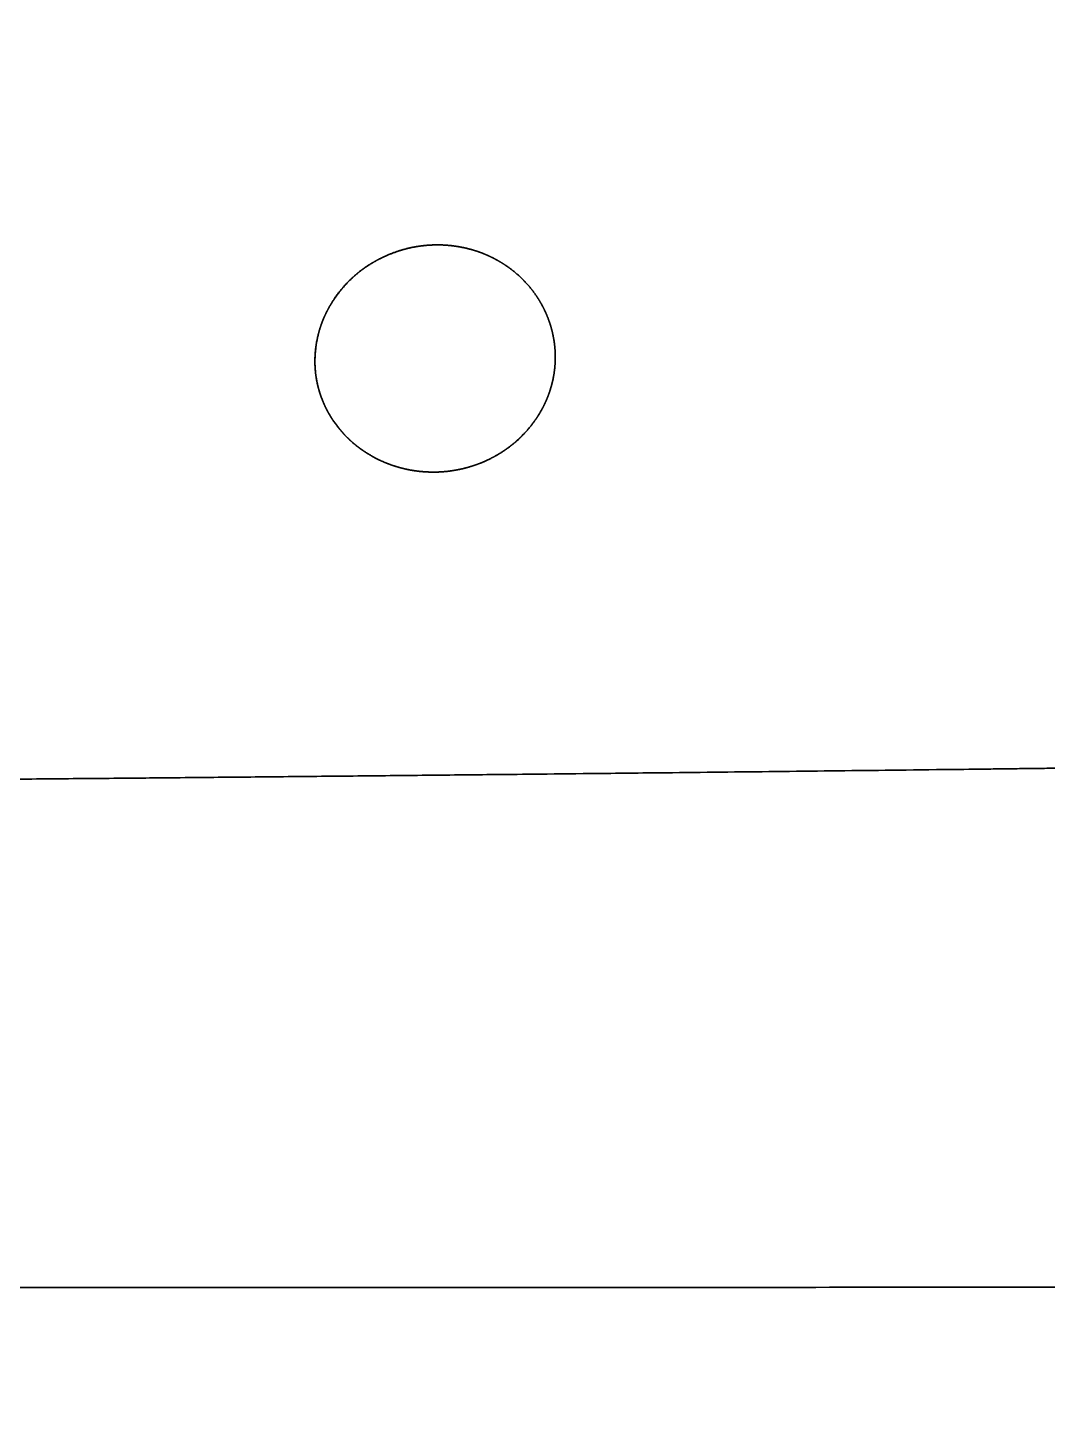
# Model space of a CAD drawing. Header units: millimetres. Extents: x 0 to 2809, y -1128 to 717.
# Drawn here: x 998.1 to 1155.1, y 372.1 to 584 of the extents above; entities that cross this region are included whole.
import ezdxf

# ---------------------------------------------------------------- set-up
doc = ezdxf.new("R2010")
doc.units = ezdxf.units.MM
doc.layers.add('Blocks', color=7, linetype='Continuous')
doc.layers.add('Blocks$Inner', color=7, linetype='Continuous', lineweight=25, true_color=0x007f00)
doc.layers.add('Blocks$Outline', color=7, linetype='Continuous', lineweight=35, true_color=0xff3f3f)

# ---------------------------------------------------------------- blocks, each defined once
blk = doc.blocks.new('Balcony Lounge Bench w Arm Front')
at = {"layer": 'Blocks$Inner'}
for points, knots in [([(1061.08, 550.52), (1060.93, 550.52), (1060.78, 550.52), (1060.62, 550.51), (1060.17, 550.5), (1059.72, 550.47), (1058.65, 550.37), (1058.05, 550.28), (1056.27, 549.93), (1055.11, 549.59), (1053.42, 548.92), (1052.86, 548.67), (1051.78, 548.12), (1051.25, 547.82), (1050.24, 547.18), (1049.75, 546.84), (1048.81, 546.11), (1048.35, 545.71), (1047.03, 544.48), (1046.25, 543.58), (1045.23, 542.15), (1044.91, 541.66), (1044.47, 540.89), (1044.33, 540.63), (1044.06, 540.1), (1043.93, 539.84), (1043.33, 538.51), (1042.96, 537.41), (1042.65, 536), (1042.59, 535.71), (1042.49, 535.14), (1042.45, 534.85), (1042.35, 533.99), (1042.31, 533.41), (1042.3, 532.76), (1042.3, 532.67), (1042.3, 532.59)], [88.016302, 88.016302, 88.016302, 88.016302, 88.479925, 88.479925, 88.479925, 89.839497, 89.839497, 91.661139, 91.661139, 95.304423, 95.304423, 97.126065, 97.126065, 98.947707, 98.947707, 100.769349, 100.769349, 102.590991, 102.590991, 106.234275, 106.234275, 108.055917, 108.055917, 108.966738, 108.966738, 109.877559, 109.877559, 113.520843, 113.520843, 114.431664, 114.431664, 115.342485, 115.342485, 117.164127, 117.164127, 117.42827, 117.42827, 117.42827, 117.42827]), ([(1042.3, 532.59), (1042.3, 531.56), (1042.4, 530.55), (1042.59, 529.54), (1042.64, 529.27), (1042.7, 528.99), (1042.77, 528.72), (1042.84, 528.45), (1042.91, 528.19), (1042.99, 527.92), (1043.15, 527.39), (1043.34, 526.87), (1043.55, 526.36), (1043.77, 525.84), (1044.01, 525.34), (1044.27, 524.85), (1044.41, 524.6), (1044.55, 524.35), (1044.7, 524.11), (1044.84, 523.87), (1045, 523.63), (1045.16, 523.39), (1045.8, 522.46), (1046.53, 521.58), (1047.36, 520.77), (1047.77, 520.37), (1048.21, 519.98), (1048.67, 519.62), (1048.9, 519.43), (1049.13, 519.25), (1049.37, 519.08), (1049.61, 518.91), (1049.86, 518.74), (1050.1, 518.58), (1051.1, 517.93), (1052.15, 517.38), (1053.27, 516.93), (1053.83, 516.71), (1054.41, 516.5), (1054.99, 516.33), (1055.57, 516.16), (1056.16, 516.01), (1056.76, 515.89), (1057.97, 515.66), (1059.19, 515.54), (1060.43, 515.53)], [117.42827, 117.42827, 117.42827, 117.42827, 120.836375, 120.836375, 120.836375, 121.762802, 121.762802, 121.762802, 122.684519, 122.684519, 122.684519, 124.518914, 124.518914, 124.518914, 126.355483, 126.355483, 126.355483, 127.279923, 127.279923, 127.279923, 128.208234, 128.208234, 128.208234, 131.894635, 131.894635, 131.894635, 133.745591, 133.745591, 133.745591, 134.676404, 134.676404, 134.676404, 135.601987, 135.601987, 135.601987, 139.298696, 139.298696, 139.298696, 141.162698, 141.162698, 141.162698, 143.01406, 143.01406, 143.01406, 146.725608, 146.725608, 146.725608, 146.725608]), ([(1060.43, 515.53), (1061.66, 515.52), (1062.89, 515.63), (1064.11, 515.86), (1064.72, 515.97), (1065.32, 516.11), (1065.91, 516.28), (1066.5, 516.45), (1067.09, 516.65), (1067.67, 516.87), (1068.81, 517.32), (1069.89, 517.86), (1070.92, 518.51), (1071.18, 518.67), (1071.43, 518.84), (1071.68, 519.01), (1071.93, 519.19), (1072.17, 519.37), (1072.41, 519.55), (1072.89, 519.92), (1073.34, 520.31), (1073.78, 520.72), (1074.65, 521.54), (1075.42, 522.42), (1076.1, 523.38), (1076.27, 523.62), (1076.44, 523.86), (1076.6, 524.11), (1076.75, 524.35), (1076.91, 524.6), (1077.05, 524.85), (1077.34, 525.36), (1077.6, 525.87), (1077.83, 526.39), (1078.07, 526.91), (1078.27, 527.44), (1078.45, 527.98), (1078.54, 528.25), (1078.62, 528.52), (1078.7, 528.8), (1078.77, 529.07), (1078.84, 529.35), (1078.91, 529.63), (1079.15, 530.73), (1079.28, 531.84), (1079.3, 532.95), (1079.3, 533.04), (1079.3, 533.12), (1079.3, 533.21)], [146.725608, 146.725608, 146.725608, 146.725608, 150.436372, 150.436372, 150.436372, 152.286772, 152.286772, 152.286772, 154.149394, 154.149394, 154.149394, 157.842816, 157.842816, 157.842816, 158.767557, 158.767557, 158.767557, 159.697468, 159.697468, 159.697468, 161.545999, 161.545999, 161.545999, 165.228918, 165.228918, 165.228918, 166.156295, 166.156295, 166.156295, 167.079314, 167.079314, 167.079314, 168.913479, 168.913479, 168.913479, 170.746098, 170.746098, 170.746098, 171.667183, 171.667183, 171.667183, 172.592545, 172.592545, 172.592545, 176.261911, 176.261911, 176.261911, 176.539664, 176.539664, 176.539664, 176.539664]), ([(1236.26, 470.97), (1230.64, 470.89), (1225.01, 470.81), (1208.14, 470.59), (1196.89, 470.44), (1163.13, 470.01), (1140.62, 469.73), (1073.1, 468.96), (1028.07, 468.51), (938.01, 467.74), (892.97, 467.41), (825.41, 467.03), (802.89, 466.92), (769.11, 466.78), (757.85, 466.73), (740.95, 466.67), (735.32, 466.66), (729.69, 466.64)], [540.554883, 540.554883, 540.554883, 540.554883, 557.446204, 557.446204, 591.228846, 591.228846, 658.794129, 658.794129, 793.924695, 793.924695, 929.055261, 929.055261, 996.620544, 996.620544, 1030.403185, 1030.403185, 1047.294506, 1047.294506, 1047.294506, 1047.294506]), ([(1220.56, 390.03), (1220.21, 390.03), (1219.87, 390.03), (1219.52, 390.03), (1218.82, 390.03), (1218.13, 390.02), (1217.43, 390.02), (1216.04, 390.02), (1214.65, 390.02), (1213.26, 390.02), (1202.14, 390.02), (1191.02, 390.01), (1179.89, 390.01), (1168.77, 390), (1157.65, 390), (1146.53, 389.99), (1135.41, 389.99), (1124.29, 389.99), (1113.17, 389.98), (1090.93, 389.97), (1068.69, 389.97), (1046.45, 389.96), (1024.2, 389.95), (1001.96, 389.95), (979.72, 389.94), (957.47, 389.94), (935.23, 389.93), (912.98, 389.93), (901.86, 389.93), (890.74, 389.92), (879.62, 389.92), (868.5, 389.92), (857.38, 389.92), (846.26, 389.92), (835.14, 389.92), (824.02, 389.92), (812.9, 389.91), (807.34, 389.91), (801.78, 389.91), (796.22, 389.91), (790.66, 389.91), (785.1, 389.91), (779.53, 389.91), (757.31, 389.91), (735.08, 389.91), (712.85, 389.91)], [-1041.587203, -1041.587203, -1041.587203, -1041.587203, -1040.544327, -1040.544327, -1040.544327, -1038.45859, -1038.45859, -1038.45859, -1034.287168, -1034.287168, -1034.287168, -1000.918164, -1000.918164, -1000.918164, -967.552598, -967.552598, -967.552598, -934.189335, -934.189335, -934.189335, -867.462836, -867.462836, -867.462836, -800.72842, -800.72842, -800.72842, -733.992012, -733.992012, -733.992012, -700.626238, -700.626238, -700.626238, -667.263057, -667.263057, -667.263057, -633.900388, -633.900388, -633.900388, -617.218431, -617.218431, -617.218431, -600.535727, -600.535727, -600.535727, -533.846776, -533.846776, -533.846776, -533.846776])]:
    blk.add_open_spline(points, degree=3, knots=knots, dxfattribs=at)
blk.add_rational_spline([(1079.3, 533.21), (1079.3, 533.7), (1079.28, 534.19), (1079.24, 534.68), (1079.21, 534.97), (1079.18, 535.26), (1079.14, 535.55), (1079.1, 535.83), (1079.05, 536.12), (1078.99, 536.4), (1078.78, 537.53), (1078.44, 538.63), (1078, 539.7), (1077.77, 540.23), (1077.52, 540.76), (1077.24, 541.27), (1076.96, 541.78), (1076.66, 542.28), (1076.33, 542.75), (1075.68, 543.71), (1074.93, 544.59), (1074.08, 545.41), (1073.23, 546.23), (1072.31, 546.96), (1071.31, 547.59), (1070.82, 547.91), (1070.31, 548.2), (1069.78, 548.47), (1069.25, 548.74), (1068.7, 548.99), (1068.14, 549.21), (1067.03, 549.65), (1065.88, 549.97), (1064.7, 550.19), (1064.11, 550.3), (1063.51, 550.39), (1062.91, 550.44), (1062.3, 550.5), (1061.69, 550.52), (1061.08, 550.52)], [0.999999881152, 0.999999881031, 0.999999880902, 0.999999880762, 0.999999880679, 0.999999880593, 0.999999880504, 0.999999880416, 0.999999880324, 0.999999880229, 0.999999879851, 0.999999879425, 0.999999878945, 0.999999878705, 0.99999987845, 0.999999878185, 0.999999877921, 0.999999877646, 0.999999877361, 0.999999876792, 0.999999876182, 0.99999987553, 0.999999874878, 0.999999874204, 0.999999873513, 0.999999873168, 0.999999872818, 0.999999872465, 0.999999872111, 0.999999871753, 0.999999871399, 0.999999870691, 0.999999869994, 0.999999869318, 0.999999868979, 0.999999868645, 0.999999868319, 0.999999912201, 0.999999956095, 1], degree=3, knots=[176.539664, 176.539664, 176.539664, 176.539664, 178.084922, 178.084922, 178.084922, 179.001424, 179.001424, 179.001424, 179.912715, 179.912715, 179.912715, 183.547699, 183.547699, 183.547699, 185.379465, 185.379465, 185.379465, 187.199229, 187.199229, 187.199229, 190.84503, 190.84503, 190.84503, 194.493345, 194.493345, 194.493345, 196.313007, 196.313007, 196.313007, 198.146227, 198.146227, 198.146227, 201.784474, 201.784474, 201.784474, 203.612968, 203.612968, 203.612968, 205.444571, 205.444571, 205.444571, 205.444571], dxfattribs=at)
at = {"layer": 'Blocks$Outline'}
for points, knots in [([(1274.24, 546.65), (1273.58, 600.72), (1272.92, 654.78), (1272.26, 708.84), (1272.25, 709.11), (1272.25, 709.64), (1272.24, 710.43), (1272.23, 711.19), (1272.22, 711.92), (1272.21, 712.62), (1272.21, 713.29), (1272.2, 713.92), (1272.19, 714.5), (1272.19, 715.04), (1272.18, 715.53), (1272.17, 715.97), (1272.17, 716.36), (1272.17, 716.69), (1272.16, 716.97), (1272.16, 717.18), (1272.16, 717.34), (1272.16, 717.41), (1272.15, 717.45), (1266.31, 717.47), (1260.47, 717.46), (1254.63, 717.46), (1251.62, 717.45), (1248.82, 717.46), (1245.81, 717.44), (1242.84, 717.41), (1239.84, 717.37), (1236.89, 717.29), (1225.27, 716.98), (1213.64, 716.66), (1202.01, 716.35), (1178.78, 715.74), (1155.54, 715.12), (1132.3, 714.54), (1113.22, 714.05), (1093.65, 713.57), (1073.59, 713.1), (1046.38, 712.47), (1019.73, 711.89), (993.65, 711.38), (993.33, 711.38), (993.01, 711.37), (992.69, 711.36), (972.63, 710.98), (952.46, 710.62), (932.18, 710.31), (917.29, 710.08), (902.62, 709.87), (888.16, 709.69), (874.18, 709.52), (860.58, 709.38), (847.35, 709.25), (847.2, 709.25), (847.04, 709.25), (846.89, 709.25), (823.14, 709.03), (799.18, 708.86), (775.42, 708.76), (754.62, 708.67), (733.65, 708.62), (712.85, 708.62), (692.05, 708.62), (671.08, 708.67), (650.28, 708.76), (626.52, 708.86), (602.56, 709.03), (578.81, 709.25), (578.66, 709.25), (578.5, 709.25), (578.35, 709.25), (565.12, 709.38), (551.52, 709.52), (537.54, 709.69), (523.08, 709.87), (508.4, 710.08), (493.52, 710.31), (473.24, 710.62), (453.07, 710.98), (433.01, 711.36), (432.69, 711.37), (432.37, 711.38), (432.05, 711.38), (405.96, 711.89), (379.32, 712.47), (352.11, 713.1), (332.05, 713.57), (312.48, 714.05), (293.4, 714.54), (270.15, 715.12), (246.92, 715.74), (223.69, 716.35), (212.05, 716.66), (200.43, 716.98), (188.81, 717.29), (185.86, 717.37), (182.86, 717.41), (179.89, 717.44), (176.88, 717.46), (174.08, 717.45), (171.07, 717.46), (165.23, 717.46), (159.39, 717.47), (153.55, 717.45), (153.54, 717.41), (153.54, 717.34), (153.54, 717.18), (153.54, 716.97), (153.53, 716.69), (153.53, 716.36), (153.52, 715.97), (153.52, 715.53), (153.51, 715.04), (153.51, 714.5), (153.5, 713.92), (153.49, 713.29), (153.49, 712.62), (153.48, 711.92), (153.47, 711.19), (153.46, 710.43), (153.45, 709.64), (153.45, 709.11), (153.44, 708.84), (152.78, 654.78), (152.12, 600.72), (151.46, 546.65)], [489.143587, 489.143587, 489.143587, 489.143587, 656.537879, 656.537879, 656.537879, 657.537879, 658.537879, 659.537879, 660.537879, 661.537879, 662.537879, 663.537879, 664.537879, 665.537879, 666.537879, 667.537879, 668.537879, 669.537879, 670.537879, 671.537879, 672.537879, 673.537879, 673.537879, 673.537879, 691.061653, 691.061653, 691.061653, 699.88233, 699.88233, 699.88233, 708.827927, 708.827927, 708.827927, 743.8934, 743.8934, 743.8934, 813.969277, 813.969277, 813.969277, 872.939275, 872.939275, 872.939275, 953.152706, 953.152706, 953.152706, 954.118285, 954.118285, 954.118285, 1014.774209, 1014.774209, 1014.774209, 1058.87819, 1058.87819, 1058.87819, 1099.736774, 1099.736774, 1099.736774, 1100.202371, 1100.202371, 1100.202371, 1171.701614, 1171.701614, 1171.701614, 1234.280905, 1234.280905, 1234.280905, 1296.860196, 1296.860196, 1296.860196, 1368.359439, 1368.359439, 1368.359439, 1368.825036, 1368.825036, 1368.825036, 1409.68362, 1409.68362, 1409.68362, 1453.787601, 1453.787601, 1453.787601, 1514.443526, 1514.443526, 1514.443526, 1515.409104, 1515.409104, 1515.409104, 1595.622535, 1595.622535, 1595.622535, 1654.592533, 1654.592533, 1654.592533, 1724.66841, 1724.66841, 1724.66841, 1759.733883, 1759.733883, 1759.733883, 1768.67948, 1768.67948, 1768.67948, 1777.500157, 1777.500157, 1777.500157, 1795.023931, 1795.023931, 1795.023931, 1796.023931, 1797.023931, 1798.023931, 1799.023931, 1800.023931, 1801.023931, 1802.023931, 1803.023931, 1804.023931, 1805.023931, 1806.023931, 1807.023931, 1808.023931, 1809.023931, 1810.023931, 1811.023931, 1812.023931, 1812.023931, 1812.023931, 1979.418223, 1979.418223, 1979.418223, 1979.418223]), ([(1246.63, 390.03), (1241.07, 390.03), (1235.51, 390.03), (1229.95, 390.03), (1228.56, 390.03), (1227.17, 390.03), (1225.78, 390.03), (1225.6, 390.03), (1225.43, 390.03), (1225.25, 390.03), (1225.08, 390.03), (1224.91, 390.03), (1224.73, 390.03), (1224.38, 390.03), (1224.04, 390.03), (1223.69, 390.03), (1222.99, 390.03), (1222.3, 390.03), (1221.6, 390.03), (1221.43, 390.03), (1221.26, 390.03), (1221.08, 390.03), (1220.91, 390.03), (1220.73, 390.03), (1220.56, 390.03), (1220.21, 390.03), (1219.87, 390.03), (1219.52, 390.03), (1218.82, 390.03), (1218.13, 390.02), (1217.43, 390.02), (1216.04, 390.02), (1214.65, 390.02), (1213.26, 390.02), (1202.14, 390.02), (1191.02, 390.01), (1179.89, 390.01), (1168.77, 390), (1157.65, 390), (1146.53, 389.99), (1135.41, 389.99), (1124.29, 389.99), (1113.17, 389.98), (1090.93, 389.97), (1068.69, 389.97), (1046.45, 389.96), (1024.2, 389.95), (1001.96, 389.95), (979.72, 389.94), (957.47, 389.94), (935.23, 389.93), (912.98, 389.93), (901.86, 389.93), (890.74, 389.92), (879.62, 389.92), (868.5, 389.92), (857.38, 389.92), (846.26, 389.92), (835.14, 389.92), (824.02, 389.92), (812.9, 389.91), (807.34, 389.91), (801.78, 389.91), (796.22, 389.91), (790.66, 389.91), (785.1, 389.91), (779.53, 389.91), (757.31, 389.91), (735.08, 389.91), (712.85, 389.91), (690.62, 389.91), (668.39, 389.91), (646.16, 389.91), (640.6, 389.91), (635.04, 389.91), (629.48, 389.91), (623.92, 389.91), (618.36, 389.91), (612.8, 389.91), (601.68, 389.92), (590.56, 389.92), (579.44, 389.92), (568.32, 389.92), (557.2, 389.92), (546.08, 389.92), (534.96, 389.92), (523.84, 389.93), (512.72, 389.93), (490.47, 389.93), (468.23, 389.94), (445.98, 389.94), (423.74, 389.95), (401.5, 389.95), (379.25, 389.96), (357.01, 389.97), (334.77, 389.97), (312.53, 389.98), (301.41, 389.99), (290.29, 389.99), (279.17, 389.99), (268.05, 390), (256.93, 390), (245.81, 390.01), (234.68, 390.01), (223.56, 390.02), (212.44, 390.02), (211.05, 390.02), (209.66, 390.02), (208.27, 390.02), (207.57, 390.02), (206.88, 390.03), (206.18, 390.03), (205.83, 390.03), (205.49, 390.03), (205.14, 390.03), (204.96, 390.03), (204.79, 390.03), (204.62, 390.03), (204.44, 390.03), (204.27, 390.03), (204.1, 390.03), (203.4, 390.03), (202.7, 390.03), (202.01, 390.03), (201.66, 390.03), (201.31, 390.03), (200.97, 390.03), (200.79, 390.03), (200.62, 390.03), (200.45, 390.03), (200.27, 390.03), (200.1, 390.03), (199.92, 390.03), (198.53, 390.03), (197.14, 390.03), (195.75, 390.03), (190.19, 390.03), (184.63, 390.03), (179.07, 390.03)], [-1067.6582, -1067.6582, -1067.6582, -1067.6582, -1050.972991, -1050.972991, -1050.972991, -1046.801689, -1046.801689, -1046.801689, -1046.280276, -1046.280276, -1046.280276, -1045.758808, -1045.758808, -1045.758808, -1044.715897, -1044.715897, -1044.715897, -1042.63014, -1042.63014, -1042.63014, -1042.10868, -1042.10868, -1042.10868, -1041.587203, -1041.587203, -1041.587203, -1040.544327, -1040.544327, -1040.544327, -1038.45859, -1038.45859, -1038.45859, -1034.287168, -1034.287168, -1034.287168, -1000.918164, -1000.918164, -1000.918164, -967.552598, -967.552598, -967.552598, -934.189335, -934.189335, -934.189335, -867.462836, -867.462836, -867.462836, -800.72842, -800.72842, -800.72842, -733.992012, -733.992012, -733.992012, -700.626238, -700.626238, -700.626238, -667.263057, -667.263057, -667.263057, -633.900388, -633.900388, -633.900388, -617.218431, -617.218431, -617.218431, -600.535727, -600.535727, -600.535727, -533.846776, -533.846776, -533.846776, -467.157826, -467.157826, -467.157826, -450.475122, -450.475122, -450.475122, -433.793165, -433.793165, -433.793165, -400.430495, -400.430495, -400.430495, -367.067315, -367.067315, -367.067315, -333.701541, -333.701541, -333.701541, -266.965133, -266.965133, -266.965133, -200.230717, -200.230717, -200.230717, -133.504218, -133.504218, -133.504218, -100.140955, -100.140955, -100.140955, -66.775388, -66.775388, -66.775388, -33.406385, -33.406385, -33.406385, -29.234963, -29.234963, -29.234963, -27.149225, -27.149225, -27.149225, -26.10635, -26.10635, -26.10635, -25.584873, -25.584873, -25.584873, -25.063413, -25.063413, -25.063413, -22.977656, -22.977656, -22.977656, -21.934745, -21.934745, -21.934745, -21.413277, -21.413277, -21.413277, -20.891864, -20.891864, -20.891864, -16.720562, -16.720562, -16.720562, -0.035353, -0.035353, -0.035353, -0.035353])]:
    blk.add_open_spline(points, degree=3, knots=knots, dxfattribs=at)
for points, weights, knots in [([(1061.08, 550.52), (1061.69, 550.52), (1062.3, 550.5), (1062.91, 550.44), (1063.51, 550.39), (1064.11, 550.3), (1064.7, 550.19), (1065.88, 549.97), (1067.03, 549.65), (1068.14, 549.21), (1068.7, 548.99), (1069.25, 548.74), (1069.78, 548.47), (1070.31, 548.2), (1070.82, 547.91), (1071.31, 547.59), (1072.31, 546.96), (1073.23, 546.23), (1074.08, 545.41), (1074.93, 544.59), (1075.68, 543.71), (1076.33, 542.75), (1076.66, 542.28), (1076.96, 541.78), (1077.24, 541.27), (1077.52, 540.76), (1077.77, 540.23), (1078, 539.7), (1078.44, 538.63), (1078.78, 537.53), (1078.99, 536.4), (1079.05, 536.12), (1079.1, 535.83), (1079.14, 535.55), (1079.18, 535.26), (1079.21, 534.97), (1079.24, 534.68), (1079.28, 534.19), (1079.3, 533.7), (1079.3, 533.21), (1079.3, 533.12), (1079.3, 533.04), (1079.3, 532.95), (1079.28, 531.84), (1079.15, 530.73), (1078.91, 529.63), (1078.84, 529.35), (1078.77, 529.07), (1078.7, 528.8), (1078.62, 528.52), (1078.54, 528.25), (1078.45, 527.98), (1078.27, 527.44), (1078.07, 526.91), (1077.83, 526.39), (1077.6, 525.87), (1077.34, 525.36), (1077.05, 524.85), (1076.91, 524.6), (1076.75, 524.35), (1076.6, 524.11), (1076.44, 523.86), (1076.27, 523.62), (1076.1, 523.38), (1075.42, 522.42), (1074.65, 521.54), (1073.78, 520.72), (1073.34, 520.31), (1072.89, 519.92), (1072.41, 519.55), (1072.17, 519.37), (1071.93, 519.19), (1071.68, 519.01), (1071.43, 518.84), (1071.18, 518.67), (1070.92, 518.51), (1069.89, 517.86), (1068.81, 517.32), (1067.67, 516.87), (1067.09, 516.65), (1066.5, 516.45), (1065.91, 516.28), (1065.32, 516.11), (1064.72, 515.97), (1064.11, 515.86), (1062.89, 515.63), (1061.66, 515.52), (1060.43, 515.53), (1059.19, 515.54), (1057.97, 515.66), (1056.76, 515.89), (1056.16, 516.01), (1055.57, 516.16), (1054.99, 516.33), (1054.41, 516.5), (1053.83, 516.71), (1053.27, 516.93), (1052.15, 517.38), (1051.1, 517.93), (1050.1, 518.58), (1049.86, 518.74), (1049.61, 518.91), (1049.37, 519.08), (1049.13, 519.25), (1048.9, 519.43), (1048.67, 519.62), (1048.21, 519.98), (1047.77, 520.37), (1047.36, 520.77), (1046.53, 521.58), (1045.8, 522.46), (1045.16, 523.39), (1045, 523.63), (1044.84, 523.87), (1044.7, 524.11), (1044.55, 524.35), (1044.41, 524.6), (1044.27, 524.85), (1044.01, 525.34), (1043.77, 525.84), (1043.55, 526.36), (1043.34, 526.87), (1043.15, 527.39), (1042.99, 527.92), (1042.91, 528.19), (1042.84, 528.45), (1042.77, 528.72), (1042.7, 528.99), (1042.64, 529.27), (1042.59, 529.54), (1042.4, 530.55), (1042.3, 531.56), (1042.3, 532.59), (1042.3, 532.67), (1042.3, 532.76), (1042.31, 533.41), (1042.35, 533.99), (1042.45, 534.85), (1042.49, 535.14), (1042.59, 535.71), (1042.65, 536), (1042.96, 537.41), (1043.33, 538.51), (1043.93, 539.84), (1044.06, 540.1), (1044.33, 540.63), (1044.47, 540.89), (1044.91, 541.66), (1045.23, 542.15), (1046.25, 543.58), (1047.03, 544.48), (1048.35, 545.71), (1048.81, 546.11), (1049.75, 546.84), (1050.24, 547.18), (1051.25, 547.82), (1051.78, 548.12), (1052.86, 548.67), (1053.42, 548.92), (1055.11, 549.59), (1056.27, 549.93), (1058.05, 550.28), (1058.65, 550.37), (1059.72, 550.47), (1060.17, 550.5), (1060.62, 550.51), (1060.78, 550.52), (1060.93, 550.52), (1061.08, 550.52)], [1, 0.999999956095, 0.999999912201, 0.999999868319, 0.999999868645, 0.999999868979, 0.999999869318, 0.999999869994, 0.999999870691, 0.999999871399, 0.999999871753, 0.999999872111, 0.999999872465, 0.999999872818, 0.999999873168, 0.999999873513, 0.999999874204, 0.999999874878, 0.99999987553, 0.999999876182, 0.999999876792, 0.999999877361, 0.999999877646, 0.999999877921, 0.999999878185, 0.99999987845, 0.999999878705, 0.999999878945, 0.999999879425, 0.999999879851, 0.999999880229, 0.999999880324, 0.999999880416, 0.999999880504, 0.999999880593, 0.999999880679, 0.999999880762, 0.999999880902, 0.999999881031, 0.999999881152, 0.999999881152, 0.999999881152, 0.999999881152, 0.999999881152, 0.999999881152, 0.999999881152, 0.999999881152, 0.999999881152, 0.999999881152, 0.999999881152, 0.999999881152, 0.999999881152, 0.999999881152, 0.999999881152, 0.999999881152, 0.999999881152, 0.999999881152, 0.999999881152, 0.999999881152, 0.999999881152, 0.999999881152, 0.999999881152, 0.999999881152, 0.999999881152, 0.999999881152, 0.999999881152, 0.999999881152, 0.999999881152, 0.999999881152, 0.999999881152, 0.999999881152, 0.999999881152, 0.999999881152, 0.999999881152, 0.999999881152, 0.999999881152, 0.999999881152, 0.999999881152, 0.999999881152, 0.999999881152, 0.999999881152, 0.999999881152, 0.999999881152, 0.999999881152, 0.999999881152, 0.999999881152, 0.999999881152, 0.999999881152, 0.999999881152, 0.999999881152, 0.999999881152, 0.999999881152, 0.999999881152, 0.999999881152, 0.999999881152, 0.999999881152, 0.999999881152, 0.999999881152, 0.999999881152, 0.999999881152, 0.999999881152, 0.999999881152, 0.999999881152, 0.999999881152, 0.999999881152, 0.999999881152, 0.999999881152, 0.999999881152, 0.999999881152, 0.999999881152, 0.999999881152, 0.999999881152, 0.999999881152, 0.999999881152, 0.999999881152, 0.999999881152, 0.999999881152, 0.999999881152, 0.999999881152, 0.999999881152, 0.999999881152, 0.999999881152, 0.999999881152, 0.999999881152, 0.999999881152, 0.999999881152, 0.999999881152, 0.999999881152, 0.999999881152, 0.999999881152, 0.999999881152, 0.999999881152, 0.999999881152, 0.999999881152, 0.999999881152, 0.999999881152, 0.999999881152, 0.999999881152, 0.999999881152, 0.999999881152, 0.999999881152, 0.999999881152, 0.999999881152, 0.999999881152, 0.999999881152, 0.999999881152, 0.999999881152, 0.999999881152, 0.999999881152, 0.999999881152, 0.999999881152, 0.999999881152, 0.999999881152, 0.999999881152, 0.999999881152, 0.999999881152, 0.999999881152, 0.999999881152, 0.999999881152, 0.999999881152, 0.999999881152, 0.999999881152, 0.999999881152, 0.999999881152, 0.999999881152, 0.999999881152, 0.999999881152, 0.999999881152, 0.999999881152], [-205.444571, -205.444571, -205.444571, -205.444571, -203.612968, -203.612968, -203.612968, -201.784474, -201.784474, -201.784474, -198.146227, -198.146227, -198.146227, -196.313007, -196.313007, -196.313007, -194.493345, -194.493345, -194.493345, -190.84503, -190.84503, -190.84503, -187.199229, -187.199229, -187.199229, -185.379465, -185.379465, -185.379465, -183.547699, -183.547699, -183.547699, -179.912715, -179.912715, -179.912715, -179.001424, -179.001424, -179.001424, -178.084922, -178.084922, -178.084922, -176.539664, -176.539664, -176.539664, -176.261911, -176.261911, -176.261911, -172.592545, -172.592545, -172.592545, -171.667183, -171.667183, -171.667183, -170.746098, -170.746098, -170.746098, -168.913479, -168.913479, -168.913479, -167.079314, -167.079314, -167.079314, -166.156295, -166.156295, -166.156295, -165.228918, -165.228918, -165.228918, -161.545999, -161.545999, -161.545999, -159.697468, -159.697468, -159.697468, -158.767557, -158.767557, -158.767557, -157.842816, -157.842816, -157.842816, -154.149394, -154.149394, -154.149394, -152.286772, -152.286772, -152.286772, -150.436372, -150.436372, -150.436372, -146.725608, -146.725608, -146.725608, -143.01406, -143.01406, -143.01406, -141.162698, -141.162698, -141.162698, -139.298696, -139.298696, -139.298696, -135.601987, -135.601987, -135.601987, -134.676404, -134.676404, -134.676404, -133.745591, -133.745591, -133.745591, -131.894635, -131.894635, -131.894635, -128.208234, -128.208234, -128.208234, -127.279923, -127.279923, -127.279923, -126.355483, -126.355483, -126.355483, -124.518914, -124.518914, -124.518914, -122.684519, -122.684519, -122.684519, -121.762802, -121.762802, -121.762802, -120.836375, -120.836375, -120.836375, -117.42827, -117.42827, -117.42827, -117.164127, -117.164127, -115.342485, -115.342485, -114.431664, -114.431664, -113.520843, -113.520843, -109.877559, -109.877559, -108.966738, -108.966738, -108.055917, -108.055917, -106.234275, -106.234275, -102.590991, -102.590991, -100.769349, -100.769349, -98.947707, -98.947707, -97.126065, -97.126065, -95.304423, -95.304423, -91.661139, -91.661139, -89.839497, -89.839497, -88.479925, -88.479925, -88.479925, -88.016302, -88.016302, -88.016302, -88.016302]), ([(712.8, 466.62), (718.43, 466.64), (724.06, 466.62), (729.69, 466.64), (735.32, 466.66), (740.95, 466.67), (757.85, 466.73), (769.11, 466.78), (802.89, 466.92), (825.41, 467.03), (892.97, 467.41), (938.01, 467.74), (1028.07, 468.51), (1073.1, 468.96), (1140.62, 469.73), (1163.13, 470.01), (1196.89, 470.44), (1208.14, 470.59), (1225.01, 470.81), (1230.64, 470.89), (1236.26, 470.97), (1241.55, 471.04), (1246.85, 471.08), (1252.12, 471.1), (1252.46, 471.1), (1252.8, 471.1), (1253.15, 471.1), (1253.47, 444.67), (1253.8, 418.24), (1254.13, 391.81), (1254.21, 385.32), (1254.29, 378.74), (1254.37, 372.1)], [1, 1, 1, 1, 1, 1, 1, 1, 1, 1, 1, 1, 1, 1, 1, 1, 1, 1, 1, 1, 1, 1, 1, 1, 1, 1, 1, 1, 1, 1, 0.996155219336, 0.993084058385, 0.990786517147], [-1064.185827, -1064.185827, -1064.185827, -1064.185827, -1047.294506, -1047.294506, -1047.294506, -1030.403185, -1030.403185, -996.620544, -996.620544, -929.055261, -929.055261, -793.924695, -793.924695, -658.794129, -658.794129, -591.228846, -591.228846, -557.446204, -557.446204, -540.554883, -540.554883, -540.554883, -524.682966, -524.682966, -524.682966, -523.671063, -523.671063, -523.671063, -441.832316, -441.832316, -441.832316, -421.200684, -421.200684, -421.200684, -421.200684])]:
    blk.add_rational_spline(points, weights, degree=3, knots=knots, dxfattribs=at)

msp = doc.modelspace()

# ---------------------------------------------------------------- block references
at = {"layer": 'Blocks'}
msp.add_blockref('Balcony Lounge Bench w Arm Front', (0, 0), dxfattribs=at)

doc.saveas('drawing.dxf')
